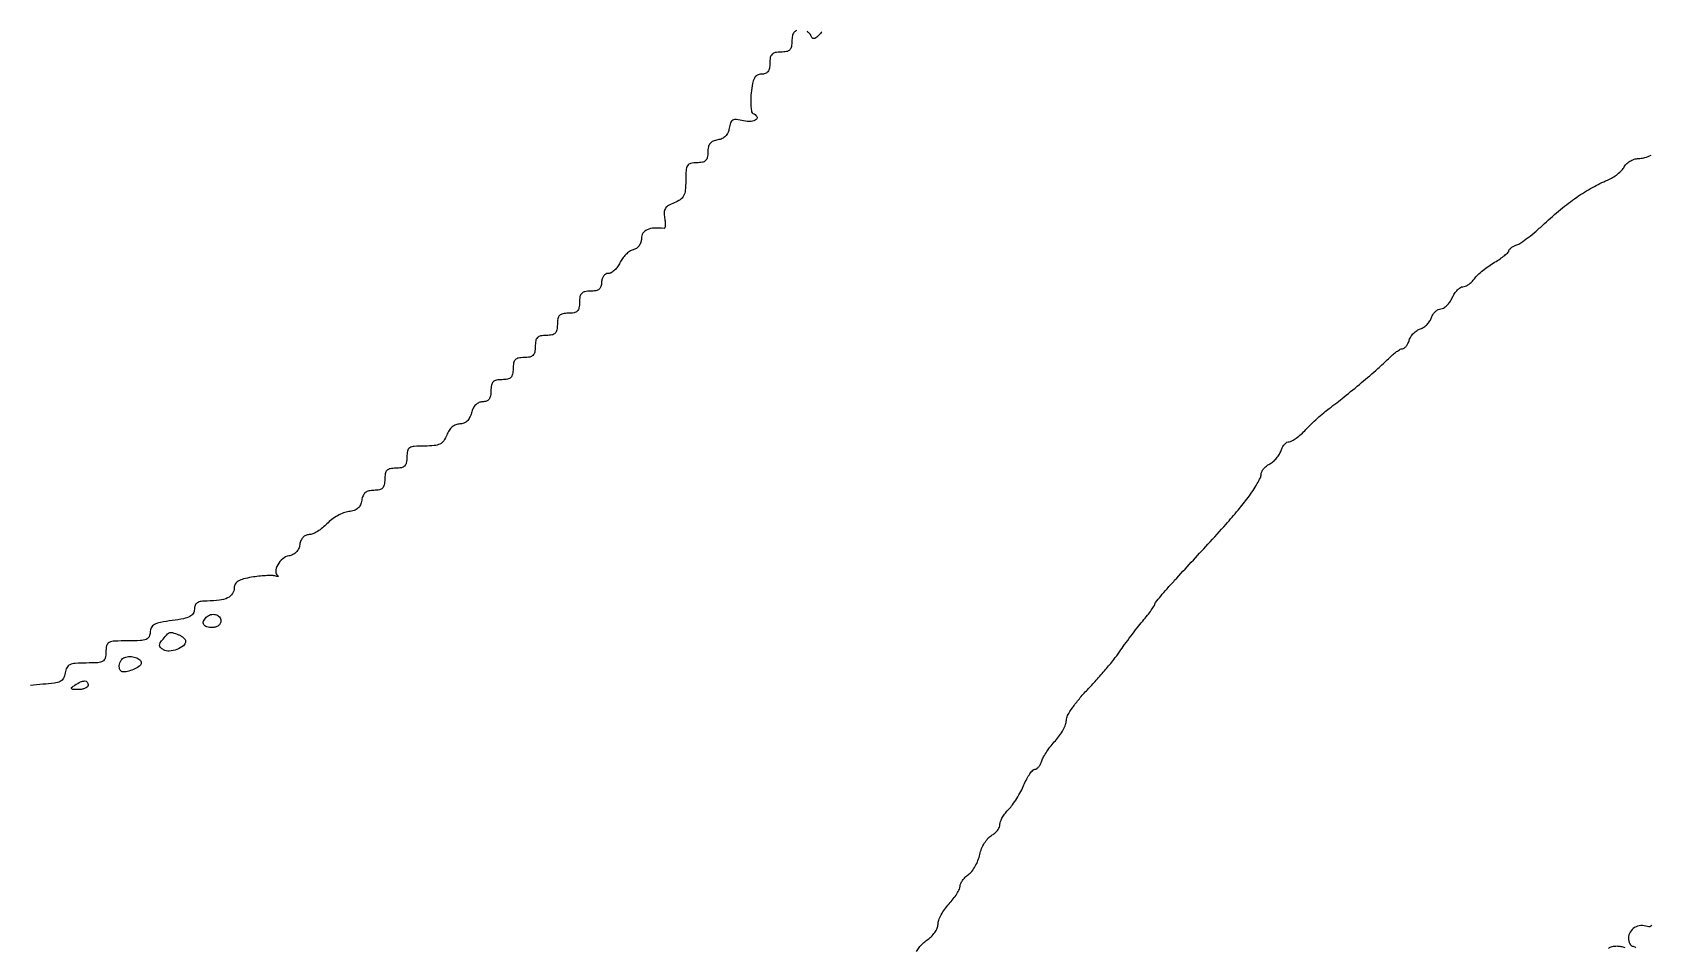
# Model space of a CAD drawing. Extents: x 0 to 2372, y 0 to 2187.
# Drawn here: x 1636.4 to 2002, y 1088.7 to 1295.5 of the extents above; entities that cross this region are included whole.
import ezdxf

# ---------------------------------------------------------------- set-up
doc = ezdxf.new("R2010")
doc.units = 0

msp = doc.modelspace()

# ---------------------------------------------------------------- linework, layer by layer
for points in [[(1809.035338, 1295.851998, 0.147035), (1808.441667, 1295.423913, 0.11907), (1808.105082, 1294.664212, 0.045039), (1808, 1293.5, -0.045527), (1807.884257, 1292.231486, -0.152009), (1807.5, 1291.5, -0.152009), (1806.768514, 1291.115743, -0.045527), (1805.5, 1291, 0.045527), (1804.231486, 1290.884257, 0.152009), (1803.5, 1290.5, 0.152009), (1803.115743, 1289.768514, 0.045527), (1803, 1288.5, -0.045084), (1802.895271, 1287.340873, -0.117633), (1802.560504, 1286.579821, -0.146261), (1801.972408, 1286.149462, -0.085527), (1801.105035, 1286, 0.120633), (1800.156821, 1285.76785, 0.148878), (1799.510083, 1285.133417, 0.081563), (1799.084363, 1283.91699, 0.018638), (1798.786461, 1281.75, 0.018595), (1798.683606, 1280.097441, 0.027741), (1798.727742, 1278.650521, 0.026481), (1798.884735, 1277.527632, 0.253273), (1799.181425, 1277.166667, -0.146656), (1800.034154, 1276.479994, -0.39289), (1799.929665, 1275.774822, -0.158717), (1798.769785, 1275.33803, -0.065482), (1797.077726, 1275.482929, 0.025094), (1795.452046, 1275.755341, 0.148744), (1794.613511, 1275.603209, 0.193539), (1794.121912, 1275.035473, 0.047663), (1793.827726, 1273.812384, -0.067635), (1793.540636, 1272.798184, -0.091271), (1793.008919, 1272.009107, -0.09255), (1792.237527, 1271.468555, -0.071515), (1791.25, 1271.180449, 0.063704), (1790.205346, 1270.893226, 0.122993), (1789.514308, 1270.378386, 0.117225), (1789.126366, 1269.580071, 0.054795), (1789, 1268.430449, -0.048567), (1788.881089, 1267.209141, -0.152513), (1788.492846, 1266.493045, -0.148603), (1787.758735, 1266.114354, -0.045331), (1786.5, 1266, 0.054688), (1785.110566, 1265.847575, 0.201782), (1784.405289, 1265.347525, 0.12364), (1784.074608, 1264.314486, 0.015943), (1784, 1261.975249, -0.023022), (1783.89822, 1259.765894, -0.097309), (1783.525975, 1258.500381, -0.128698), (1782.762368, 1257.657468, -0.053905), (1781.386911, 1256.957004, 0.040821), (1780.09982, 1256.343317, 0.121652), (1779.402933, 1255.669421, 0.133929), (1779.136978, 1254.79033, 0.054151), (1779.238801, 1253.531124, -0.022109), (1779.373993, 1252.603192, -0.039603), (1779.390388, 1251.833536, -0.05289), (1779.302913, 1251.303458, -0.369508), (1779.10189, 1251.167791, 0.038136), (1776.872114, 1251.25254, 0.09503), (1775.289387, 1250.885732, 0.144986), (1774.350716, 1250.086734, 0.145422), (1774, 1248.90638, -0.078781), (1773.86343, 1248.044986, -0.078633), (1773.467089, 1247.267466, -0.080918), (1772.86232, 1246.668053, -0.091173), (1772.121898, 1246.321626, 0.085185), (1771.322571, 1245.959154, 0.044388), (1770.472229, 1245.265284, 0.04244), (1769.703191, 1244.375676, 0.050162), (1769.143337, 1243.415246, -0.048216), (1768.609576, 1242.49135, -0.051586), (1767.919215, 1241.709478, -0.057603), (1767.184048, 1241.174226, -0.129273), (1766.521439, 1241, 0.127188), (1765.933169, 1240.847898, 0.103981), (1765.44018, 1240.421364, 0.090758), (1765.112523, 1239.775218, 0.072197), (1765, 1239, -0.07578), (1764.857434, 1238.064742, -0.149477), (1764.4375, 1237.45, -0.124434), (1763.682766, 1237.106468, -0.044917), (1762.5, 1237, 0.045527), (1761.231486, 1236.884257, 0.152009), (1760.5, 1236.5, 0.152009), (1760.115743, 1235.768514, 0.045527), (1760, 1234.5, -0.045527), (1759.884257, 1233.231486, -0.152009), (1759.5, 1232.5, -0.152009), (1758.768514, 1232.115743, -0.045527), (1757.5, 1232, 0.045527), (1756.231486, 1231.884257, 0.152009), (1755.5, 1231.5, 0.152009), (1755.115743, 1230.768514, 0.045527), (1755, 1229.5, -0.045527), (1754.884257, 1228.231486, -0.152009), (1754.5, 1227.5, -0.152009), (1753.768514, 1227.115743, -0.045527), (1752.5, 1227, 0.045527), (1751.231486, 1226.884257, 0.152009), (1750.5, 1226.5, 0.152009), (1750.115743, 1225.768514, 0.045527), (1750, 1224.5, -0.045527), (1749.884257, 1223.231486, -0.152009), (1749.5, 1222.5, -0.152009), (1748.768514, 1222.115743, -0.045527), (1747.5, 1222, 0.045527), (1746.231486, 1221.884257, 0.152009), (1745.5, 1221.5, 0.152009), (1745.115743, 1220.768514, 0.045527), (1745, 1219.5, -0.045527), (1744.884257, 1218.231486, -0.152009), (1744.5, 1217.5, -0.152009), (1743.768514, 1217.115743, -0.045527), (1742.5, 1217, 0.045527), (1741.231486, 1216.884257, 0.152009), (1740.5, 1216.5, 0.152009), (1740.115743, 1215.768514, 0.045527), (1740, 1214.5, -0.045091), (1739.895326, 1213.341673, -0.117408), (1739.560841, 1212.58041, -0.146135), (1738.973615, 1212.14969, -0.085868), (1738.108408, 1212, 0.102549), (1737.277583, 1211.827789, 0.09348), (1736.552234, 1211.336663, 0.080962), (1735.977912, 1210.545019, 0.055092), (1735.589356, 1209.5, -0.054568), (1735.190965, 1208.425091, -0.087062), (1734.609165, 1207.639822, -0.099113), (1733.856198, 1207.165773, -0.091328), (1732.956197, 1207, 0.097622), (1732.07006, 1206.825323, 0.078342), (1731.237549, 1206.319913, 0.070338), (1730.527175, 1205.523519, 0.056211), (1730, 1204.5, -0.059084), (1729.321957, 1203.201888, -0.127123), (1728.478515, 1202.46433, -0.093692), (1727.207212, 1202.100417, -0.022993), (1725.024751, 1202, 0.015943), (1722.685514, 1201.925392, 0.12364), (1721.652475, 1201.594711, 0.201782), (1721.152425, 1200.889434, 0.054688), (1721, 1199.5, -0.045527), (1720.884257, 1198.231486, -0.152009), (1720.5, 1197.5, -0.152009), (1719.768514, 1197.115743, -0.045527), (1718.5, 1197, 0.045527), (1717.231486, 1196.884257, 0.152009), (1716.5, 1196.5, 0.152009), (1716.115743, 1195.768514, 0.045527), (1716, 1194.5, -0.045331), (1715.885646, 1193.241265, -0.148603), (1715.506955, 1192.507154, -0.152513), (1714.790859, 1192.118911, -0.048567), (1713.569551, 1192, 0.054795), (1712.419929, 1191.873634, 0.117225), (1711.621614, 1191.485692, 0.122993), (1711.106774, 1190.794654, 0.063704), (1710.819551, 1189.75, -0.071676), (1710.516529, 1188.712584, -0.107722), (1709.954139, 1187.960239, -0.098238), (1709.0872, 1187.465677, -0.051836), (1707.87307, 1187.195453, 0.06451), (1706.700873, 1186.903301, 0.034066), (1705.342944, 1186.262015, 0.033237), (1704.02111, 1185.40398, 0.043627), (1702.948756, 1184.445453, -0.034357), (1701.940037, 1183.509644, -0.034113), (1700.810364, 1182.718352, -0.036158), (1699.728848, 1182.168229, -0.099897), (1698.895237, 1182, 0.107881), (1698.159514, 1181.83939, 0.099278), (1697.532277, 1181.384204, 0.087544), (1697.071615, 1180.666267, 0.063776), (1696.819551, 1179.75, -0.070985), (1696.540641, 1178.79023, -0.086017), (1696.01502, 1178.01556, -0.087874), (1695.269648, 1177.474685, -0.077867), (1694.351937, 1177.193807, 0.143715), (1692.965087, 1176.56269, 0.087767), (1691.821287, 1175.157393, 0.107053), (1691.36701, 1173.661293, 0.286054), (1691.856158, 1172.711842, -0.140797), (1691.957053, 1172.604231, -0.537612), (1691.92034, 1172.539075, -0.06646), (1691.648139, 1172.555868, -0.013164), (1691.170532, 1172.663005, 0.062729), (1690.417321, 1172.755125, 0.012978), (1689.079938, 1172.715593, 0.013449), (1687.518993, 1172.586676, 0.012317), (1685.920532, 1172.371302, 0.023972), (1684.070295, 1171.983705, 0.073486), (1682.894041, 1171.484808, 0.119505), (1682.238411, 1170.828741, 0.137655), (1682, 1169.979181, -0.149538), (1681.599271, 1168.66925, -0.131131), (1680.516492, 1167.7267, -0.082972), (1678.651024, 1167.170157, -0.031102), (1675.918213, 1167, 0.032935), (1674.506361, 1166.906899, 0.110059), (1673.639892, 1166.589699, 0.158234), (1673.166712, 1166.012588, 0.093496), (1673, 1165.128831, -0.139689), (1672.728245, 1164.175097, -0.137479), (1671.993351, 1163.500847, -0.069521), (1670.574478, 1163.014334, -0.014906), (1668, 1162.594388, 0.014445), (1665.366369, 1162.167288, 0.07373), (1663.970314, 1161.67839, 0.147096), (1663.260925, 1160.982008, 0.126304), (1663, 1159.965557, -0.115035), (1662.761834, 1158.944069, -0.186652), (1662.114048, 1158.348278, -0.082146), (1660.789865, 1158.065165, -0.011677), (1658, 1158, 0.010324), (1654.96031, 1157.93723, 0.105983), (1653.75, 1157.625, 0.217022), (1653.180083, 1156.919849, 0.063163), (1653, 1155.5, -0.05806), (1652.836351, 1154.095435, -0.209246), (1652.306955, 1153.391069, -0.115847), (1651.199489, 1153.068926, -0.013102), (1648.569551, 1153, 0.015579), (1646.093419, 1152.922829, 0.095303), (1644.860782, 1152.605006, 0.169583), (1644.18596, 1151.939638, 0.079014), (1643.819551, 1150.75, -0.087414), (1643.432193, 1149.563106, -0.154754), (1642.702575, 1148.850113, -0.08572), (1641.366521, 1148.442993, -0.015171), (1638.75, 1148.195209, 0.012796), (1635.976669, 1147.945857, 0.102743)], [(1814.769647, 1295.59179, -0.026476), (1814.125, 1294.875, -0.026476), (1813.40821, 1294.230353, -0.154062), (1812.941057, 1294.047118, -0.252947), (1812.587408, 1294.208207, -0.074242), (1812.291667, 1294.75, 0.117654), (1811.974456, 1295.228224, 0.066702), (1811.404948, 1295.632812, 0.060765)], [(1836.177075, 1087.840778, -0.047455), (1836.734375, 1088.752835, -0.043687), (1837.543531, 1089.655815, -0.043223), (1838.5, 1090.408043, 0.048719), (1839.45638, 1091.177326, 0.046099), (1840.265625, 1092.130519, 0.049504), (1840.820259, 1093.115484, 0.103851), (1841, 1093.971531, -0.091589), (1841.170963, 1094.897012, -0.032611), (1841.734375, 1096.123766, -0.031056), (1842.543259, 1097.420209, -0.031884), (1843.5, 1098.594501, 0.021914), (1844.456984, 1099.722433, 0.025152), (1845.265625, 1100.880716, 0.02543), (1845.843804, 1101.918421, 0.114872), (1846, 1102.589319, -0.110254), (1846.131787, 1103.179706, -0.045641), (1846.548033, 1103.889376, -0.04224), (1847.151851, 1104.597427, -0.042336), (1847.865645, 1105.193341, 0.075934), (1848.63249, 1105.925978, 0.035516), (1849.393476, 1107.07335, 0.034146), (1850.035598, 1108.415093, 0.040495), (1850.446927, 1109.758362, -0.044154), (1850.862515, 1111.08095, -0.039646), (1851.515969, 1112.361159, -0.04186), (1852.294084, 1113.417502, -0.090458), (1853.081282, 1114.043501, 0.054101), (1853.815158, 1114.545028, 0.051795), (1854.436377, 1115.199015, 0.055985), (1854.860304, 1115.899297, 0.108549), (1855, 1116.535184, -0.096099), (1855.135647, 1117.234437, -0.034555), (1855.580729, 1118.150439, -0.032742), (1856.220403, 1119.112363, -0.033286), (1856.976948, 1119.976948, 0.038452), (1857.839672, 1120.983653, 0.017893), (1858.805576, 1122.408065, 0.017606), (1859.717757, 1123.983309, 0.02348), (1860.425922, 1125.476948, -0.02221), (1861.061483, 1126.826291, -0.031041), (1861.754483, 1127.965104, -0.031725), (1862.412341, 1128.791795, -0.211891), (1862.881586, 1129, 0.157553), (1863.301844, 1129.135797, 0.062103), (1863.752351, 1129.554749, 0.053313), (1864.162557, 1130.165941, 0.044341), (1864.464614, 1130.888507, -0.052863), (1864.862134, 1131.79577, -0.018608), (1865.612907, 1133.004526, -0.018234), (1866.543217, 1134.281879, -0.02037), (1867.532001, 1135.440029, 0.032961), (1868.476488, 1136.604392, 0.031545), (1869.275025, 1137.899442, 0.033129), (1869.830223, 1139.13195, 0.089489), (1870, 1140.072945, -0.129753), (1870.278233, 1141.127057, -0.021873), (1871.395313, 1142.909353, -0.022651), (1872.931376, 1144.934563, -0.018416), (1874.75, 1146.962557, 0.00915), (1876.751771, 1149.113247, 0.007239), (1878.839062, 1151.508644, 0.007328), (1880.711736, 1153.788562, 0.018043), (1882, 1155.530065, -0.0073), (1883.156286, 1157.165503, -0.004389), (1884.573437, 1159.073666, -0.004395), (1886.016228, 1160.946694, -0.007654), (1887.25, 1162.470946, 0.0076), (1888.303612, 1163.772338, 0.010962), (1889.192188, 1164.957242, 0.006917), (1889.89519, 1165.968053, 0.149564), (1890, 1166.3106, -0.171351), (1890.125162, 1166.6651, -0.003677), (1891.310784, 1168.112906, -0.008027), (1892.752139, 1169.79127, -0.005276), (1894.462244, 1171.678585, 0.000838), (1901.987053, 1179.836458, 0.004405), (1906.073936, 1184.361465, 0.00793), (1908.791748, 1187.524085, 0.011751), (1911.062822, 1190.387505, 0.015083), (1912.187406, 1191.973205, 0.018443), (1913.137204, 1193.522953, 0.017166), (1913.833399, 1194.864735, 0.111532), (1914, 1195.602321, -0.117696), (1914.13925, 1196.185693, -0.054341), (1914.567606, 1196.843508, -0.049563), (1915.193135, 1197.469756, -0.048921), (1915.932275, 1197.963755, 0.05627), (1916.718654, 1198.506165, 0.038134), (1917.483509, 1199.281916, 0.038339), (1918.115534, 1200.157085, 0.060444), (1918.499663, 1200.998939, -0.051423), (1918.832404, 1201.764327, -0.058068), (1919.303627, 1202.412188, -0.066559), (1919.834911, 1202.85338, -0.140947), (1920.344703, 1203, 0.1321), (1920.970629, 1203.168307, 0.026177), (1921.951633, 1203.807812, 0.026059), (1923.046664, 1204.69722, 0.021662), (1924.116056, 1205.75, -0.013153), (1925.292821, 1206.948579, -0.008437), (1926.717653, 1208.279688, -0.008478), (1928.157935, 1209.536746, -0.015688), (1929.375661, 1210.5, 0.009639), (1932.741987, 1213.097274, 0.005636), (1936.678398, 1216.33092, 0.005473), (1940.359308, 1219.494225, 0.0167), (1942.760135, 1221.75, -0.019164), (1943.686069, 1222.611441, -0.023533), (1944.615994, 1223.339062, -0.022937), (1945.437794, 1223.867, -0.13205), (1945.932612, 1224, 0.16716), (1946.334443, 1224.138202, 0.059075), (1946.772966, 1224.572474, 0.050547), (1947.178266, 1225.203065, 0.040749), (1947.483765, 1225.948848, -0.068857), (1947.860453, 1226.739061, -0.049085), (1948.478057, 1227.502148, -0.049315), (1949.228146, 1228.125952, -0.072088), (1950, 1228.5, 0.072088), (1950.771854, 1228.874048, 0.049315), (1951.521943, 1229.497852, 0.049085), (1952.139547, 1230.260939, 0.068857), (1952.516235, 1231.051152, -0.063242), (1952.861247, 1231.79625, -0.064137), (1953.380207, 1232.427526, -0.070529), (1953.986742, 1232.854896, -0.118801), (1954.588826, 1233, 0.137009), (1955.227981, 1233.178491, 0.055675), (1955.950354, 1233.734375, 0.0495), (1956.638536, 1234.543562, 0.044609), (1957.181954, 1235.5, -0.039452), (1957.712532, 1236.456636, -0.0461), (1958.363243, 1237.265625, -0.052097), (1959.031242, 1237.825053, -0.149365), (1959.603811, 1238, 0.108422), (1960.188609, 1238.128318, 0.04501), (1960.893619, 1238.533816, 0.041754), (1961.598478, 1239.121962, 0.042164), (1962.193296, 1239.817245, -0.047619), (1962.91847, 1240.646454, -0.01825), (1964.070843, 1241.658319, -0.017877), (1965.409898, 1242.67273, -0.020982), (1966.75, 1243.532853, 0.015339), (1967.995021, 1244.312258, 0.021906), (1969.045312, 1245.084191, 0.018794), (1969.836788, 1245.771678, 0.207402), (1970, 1246.14822, -0.18378), (1970.119895, 1246.463393, -0.052175), (1970.514062, 1246.822964, -0.04507), (1971.080112, 1247.166281, -0.034668), (1971.75, 1247.438365, 0.072733), (1972.690939, 1247.906557, 0.012438), (1974.307813, 1249.089892, 0.013332), (1976.148822, 1250.588818, 0.011542), (1978, 1252.255752, -0.017462), (1981.645541, 1255.461132, -0.02086), (1985.301999, 1258.209785, -0.022542), (1988.875772, 1260.439502, -0.031356), (1992.271109, 1262.079841, 0.039725), (1993.406385, 1262.65191, 0.03204), (1994.526089, 1263.434878, 0.033077), (1995.47021, 1264.297669, 0.068319), (1996.056293, 1265.105184, -0.085121), (1996.636413, 1265.850767, -0.061687), (1997.496528, 1266.460301, -0.059217), (1998.519757, 1266.863078, -0.064266), (1999.580638, 1267, 0.0787), (2000.725036, 1267.181251, 0.038031), (2002.10041, 1267.746893, 0.036502)], [(2002.249477, 1093.732636, -0.194601), (2001.842573, 1093.416665, -0.161963), (2001.291516, 1093.441629, 0.108145), (1999.778907, 1093.671715, 0.1184), (1998.362708, 1093.233322, 0.126426), (1997.364447, 1092.231016, 0.133754), (1997, 1090.893011, 0.053986), (1997.078421, 1090.168812, 0.073714), (1997.311086, 1089.556072, 0.093409), (1997.654921, 1089.144807, 0.173764), (1998.059017, 1089, -0.140143), (1998.400667, 1088.902322, -0.191232), (1998.588955, 1088.647281, -0.138155)], [(1996.241011, 1088.647281, 0.054337), (1995.370844, 1088.911099, 0.046485), (1994.416667, 1089, 0.049204), (1993.204685, 1088.880442, 0.15259), (1992.491667, 1088.491379, 0.147913)]]:
    msp.add_lwpolyline(points, format="xyb")
for points in [[(1679, 1162.5, -0.130775), (1678.846791, 1161.924246, -0.10214), (1678.416667, 1161.4375, -0.08892), (1677.769411, 1161.111864, -0.072314), (1677, 1161, -0.069236), (1675.776516, 1161.170234, -0.19625), (1675.110821, 1161.691245, -0.235594), (1675.06796, 1162.450414, -0.095046), (1675.666667, 1163.333333, -0.125809), (1676.659362, 1163.921784, -0.133222), (1677.790057, 1163.944294, -0.154548), (1678.66229, 1163.407543, -0.180027)], [(1669.418213, 1159.393011, -0.044062), (1670.0234, 1159.097326, -0.051165), (1670.53535, 1158.712339, -0.058581), (1670.886879, 1158.300657, -0.148507), (1671, 1157.928195, -0.227168), (1670.512858, 1156.911321, -0.077001), (1669.054309, 1156.069249, -0.073273), (1667.321754, 1155.675255, -0.159044), (1666.01042, 1155.99356, -0.053984), (1665.350506, 1156.507245, -0.195222), (1665.139603, 1156.984763, -0.152235), (1665.298388, 1157.554409, -0.029691), (1665.936747, 1158.423785, -0.012613), (1666.939315, 1159.571618, -0.139929), (1667.453275, 1159.886428, -0.146317), (1668.046649, 1159.875122, -0.014197)], [(1661, 1153, -0.237103), (1660.68612, 1152.375304, -0.046028), (1659.575433, 1151.698011, -0.046169), (1658.198882, 1151.174637, -0.067868), (1656.918213, 1151, -0.279429), (1656.224664, 1151.420421, -0.14654), (1656.02736, 1152.447051, -0.114234), (1656.422929, 1153.607135, -0.171418), (1657.25, 1154.269359, -0.090027), (1658.442894, 1154.45704, -0.075863), (1659.703607, 1154.234196, -0.089243), (1660.665286, 1153.703316, -0.22582)], [(1649, 1148, -0.210568), (1648.832025, 1147.618823, -0.082215), (1648.339062, 1147.298248, -0.062416), (1647.611405, 1147.082804, -0.042523), (1646.75, 1147.015313, -0.011293), (1645.555791, 1147.050422, -0.220444), (1645.237851, 1147.218347, -0.409657), (1645.271114, 1147.479509, -0.023197), (1646, 1148, -0.031558), (1647.301377, 1148.729028, -0.112355), (1648.227035, 1148.939692, -0.234725), (1648.775753, 1148.667076, -0.163584)]]:
    msp.add_lwpolyline(points, format="xyb", close=True)

doc.saveas('drawing.dxf')
